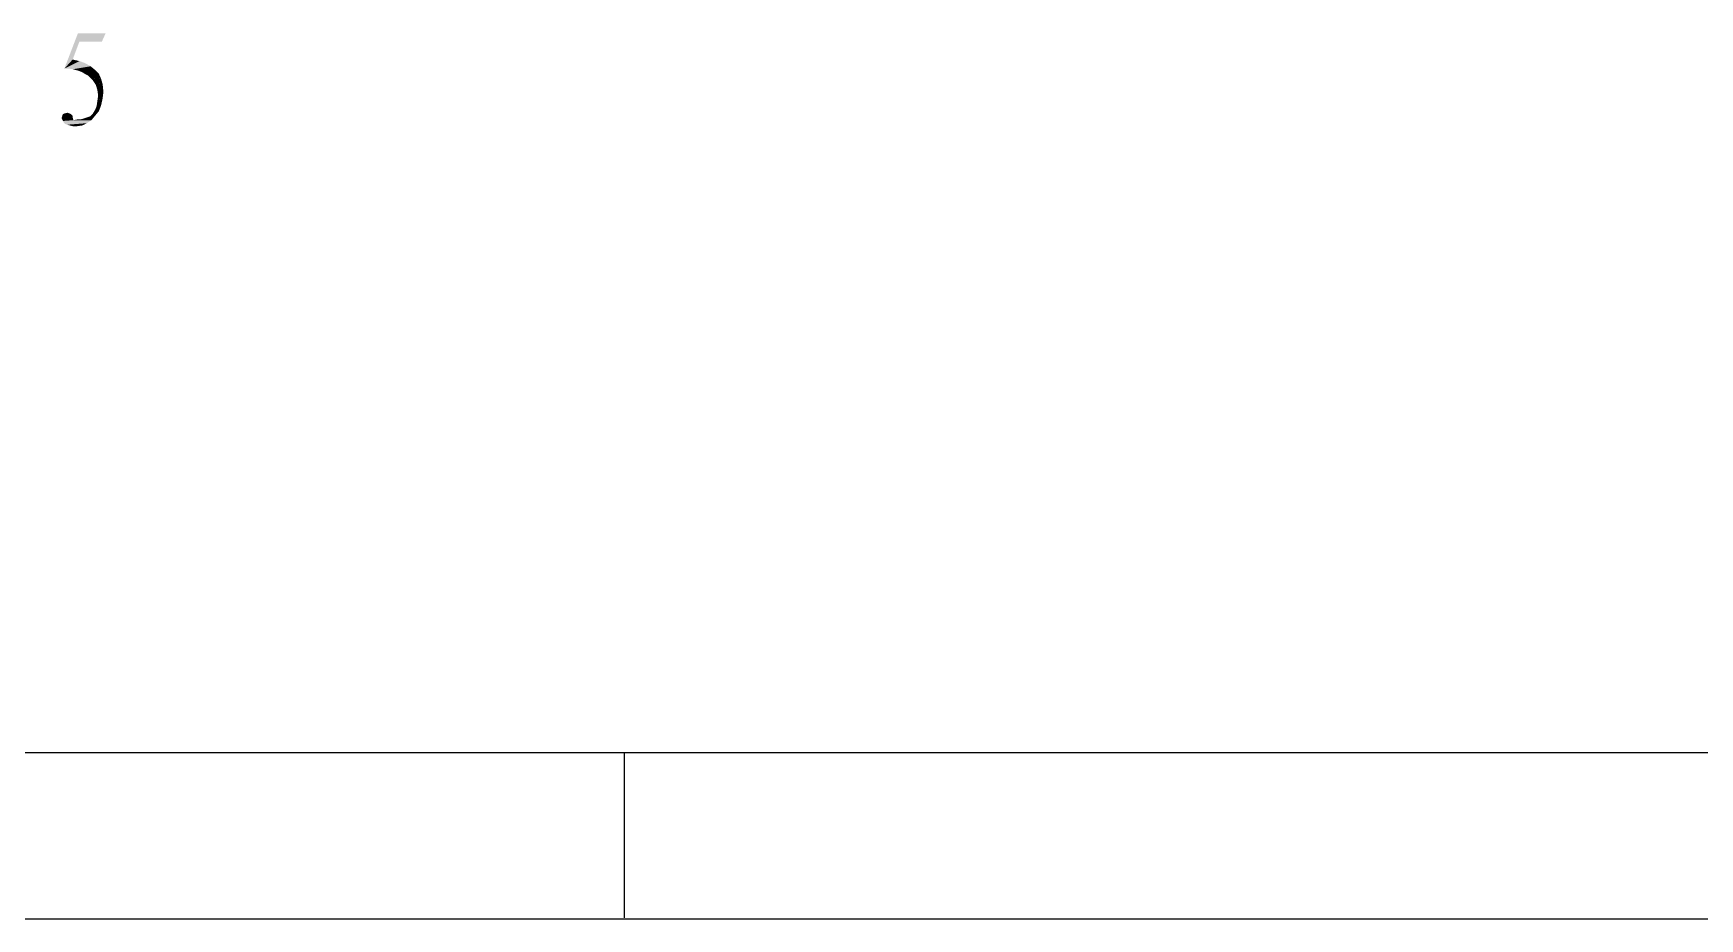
# Model space of a CAD drawing. Header units: millimetres. Extents: x 25 to 550, y -188 to 205.
# Drawn here: x 178 to 240.7, y -187.8 to -154.4 of the extents above; entities that cross this region are included whole.
import ezdxf

# ---------------------------------------------------------------- set-up
doc = ezdxf.new("R2010")
doc.units = ezdxf.units.MM
doc.layers.add('PDF_图层 1', color=7, linetype='Continuous', true_color=0x231f20)

msp = doc.modelspace()

# ---------------------------------------------------------------- linework, layer by layer
at = {"layer": 'PDF_图层 1', "color": 7, "lineweight": -3}
for points in [[(56.531, -181.488), (543.939, -181.488)], [(200.237, -181.488), (200.237, -187.724)], [(25.268, -187.752), (550.204, -187.752)]]:
    msp.add_lwpolyline(points, dxfattribs=at)
at = {"layer": 'PDF_图层 1', "color": 7, "transparency": 33554559}
for points in [[(179.724, -154.711), (179.159, -155.726), (179.667, -154.4)], [(179.724, -154.711), (179.47, -155.388), (179.159, -155.726)], [(179.667, -154.4), (179.724, -154.711), (180.711, -154.4)], [(179.724, -154.711), (180.57, -154.711), (180.711, -154.4)], [(179.47, -155.388), (179.159, -155.727), (179.724, -155.445)], [(179.724, -155.445), (179.159, -155.726), (179.949, -155.529)], [(179.949, -155.529), (179.16, -155.726), (180.147, -155.642)], [(179.159, -155.727), (179.329, -155.727), (180.147, -155.642)], [(179.329, -155.727), (179.47, -155.754), (180.147, -155.642)], [(179.47, -155.754), (179.582, -155.783), (180.147, -155.642)], [(180.147, -155.642), (179.582, -155.783), (180.316, -155.783)], [(179.582, -155.783), (179.695, -155.811), (180.316, -155.783)], [(179.695, -155.811), (179.836, -155.868), (180.316, -155.783)], [(179.836, -155.867), (179.921, -155.924), (180.316, -155.783)], [(180.316, -155.783), (179.921, -155.924), (180.457, -155.924)], [(179.921, -155.924), (180.034, -155.981), (180.457, -155.924)], [(180.034, -155.981), (180.118, -156.065), (180.457, -155.924)], [(180.457, -155.924), (180.119, -156.065), (180.542, -156.121)], [(180.119, -156.065), (180.231, -156.178), (180.542, -156.122)], [(180.542, -156.121), (180.231, -156.178), (180.598, -156.318)], [(180.232, -156.178), (180.344, -156.348), (180.598, -156.319)], [(180.344, -156.347), (180.401, -156.545), (180.598, -156.319)], [(180.598, -156.319), (180.401, -156.545), (180.627, -156.601)], [(180.401, -156.545), (180.429, -156.742), (180.627, -156.602)], [(180.429, -156.742), (180.401, -156.939), (180.598, -156.855)], [(180.429, -156.742), (180.598, -156.855), (180.627, -156.601)], [(179.103, -157.448), (179.075, -157.504), (179.414, -157.448)], [(179.413, -157.448), (179.075, -157.504), (179.47, -157.504)], [(179.159, -157.419), (179.103, -157.448), (179.357, -157.419)], [(179.357, -157.419), (179.103, -157.448), (179.414, -157.448)], [(179.272, -157.391), (179.16, -157.419), (179.357, -157.419)], [(180.232, -157.419), (180.175, -157.476), (180.457, -157.335)], [(180.175, -157.476), (180.316, -157.504), (180.457, -157.335)], [(180.316, -157.278), (180.232, -157.419), (180.457, -157.335)], [(180.373, -157.137), (180.316, -157.278), (180.542, -157.109)], [(180.316, -157.278), (180.457, -157.335), (180.542, -157.109)], [(180.401, -156.94), (180.373, -157.137), (180.542, -157.109)], [(180.401, -156.94), (180.542, -157.109), (180.598, -156.855)], [(179.046, -157.589), (179.075, -157.645), (179.47, -157.56)], [(179.075, -157.532), (179.047, -157.589), (179.47, -157.561)], [(179.075, -157.504), (179.075, -157.532), (179.47, -157.504)], [(179.47, -157.504), (179.075, -157.532), (179.47, -157.561)], [(179.47, -157.56), (179.075, -157.645), (179.497, -157.673)], [(179.075, -157.645), (179.103, -157.702), (179.498, -157.673)], [(179.498, -157.673), (179.103, -157.702), (180.175, -157.673)], [(179.103, -157.702), (179.131, -157.758), (180.175, -157.673)], [(179.131, -157.758), (180.006, -157.786), (180.175, -157.673)], [(179.131, -157.758), (179.188, -157.814), (180.006, -157.786)], [(179.187, -157.814), (179.273, -157.843), (180.006, -157.786)], [(179.272, -157.843), (179.357, -157.871), (180.006, -157.786)], [(179.357, -157.871), (179.836, -157.871), (180.006, -157.786)], [(179.357, -157.871), (179.47, -157.899), (179.836, -157.871)], [(179.47, -157.899), (179.639, -157.899), (179.836, -157.871)], [(179.639, -157.645), (179.497, -157.673), (179.752, -157.645)], [(179.752, -157.645), (179.498, -157.673), (180.175, -157.673)], [(179.752, -157.645), (180.175, -157.673), (180.316, -157.504)], [(179.949, -157.589), (179.865, -157.617), (180.316, -157.504)], [(180.034, -157.56), (179.949, -157.589), (180.316, -157.504)], [(180.119, -157.532), (180.034, -157.561), (180.316, -157.504)], [(180.175, -157.476), (180.118, -157.532), (180.316, -157.504)]]:
    msp.add_solid(points, dxfattribs=at)

doc.saveas('drawing.dxf')
